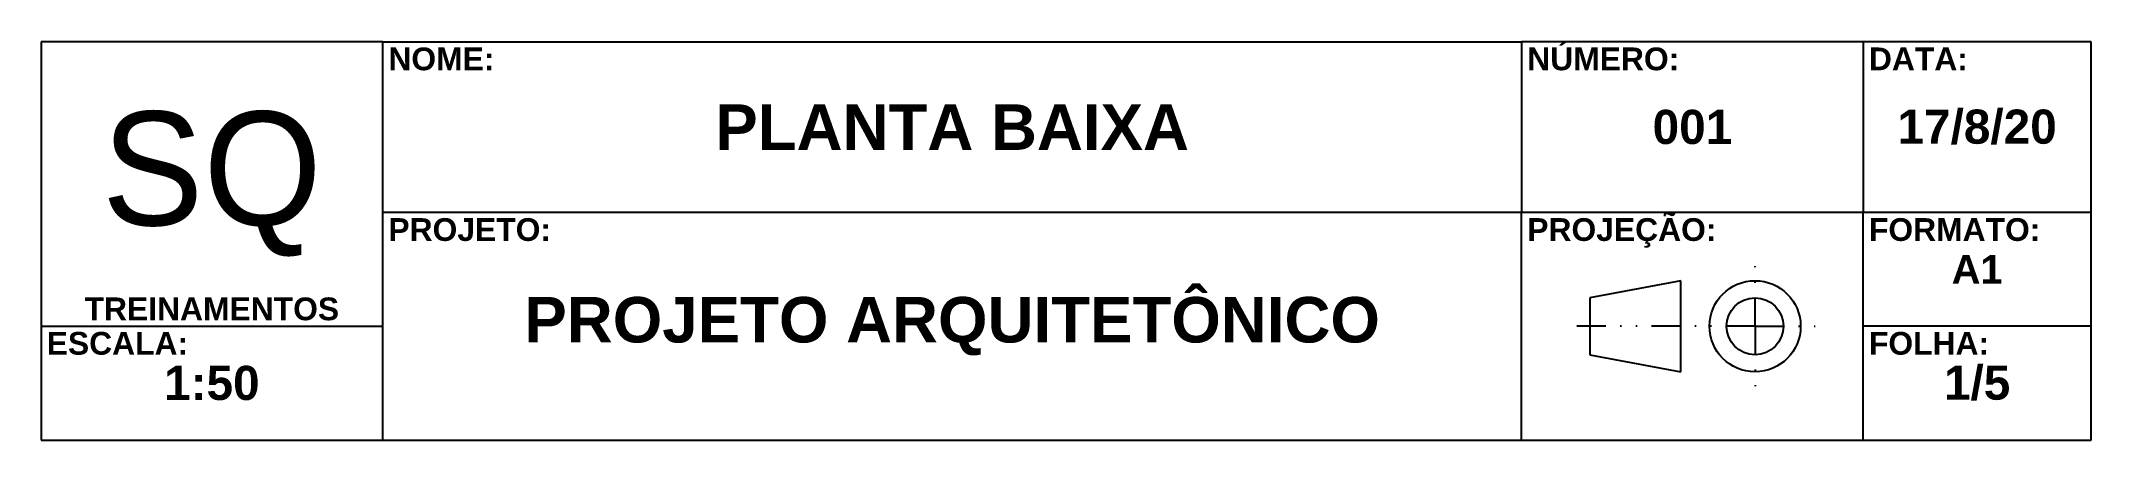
# Model space of a CAD drawing. Header units: millimetres. Extents: x 150 to 330, y 81 to 116.
import ezdxf

# ---------------------------------------------------------------- set-up
doc = ezdxf.new("R2010")
doc.units = ezdxf.units.MM
doc.linetypes.add('DIVISAX2', pattern=[63.5, 25.4, -12.7, 0, -12.7, 0, -12.7])
doc.layers.add('Textos', color=1, linetype='Continuous')
doc.styles.add('Legendas', font='arialbd.ttf')

msp = doc.modelspace()

# ---------------------------------------------------------------- linework, layer by layer
for p, q in [((149.53, 116.22), (149.53, 91.22)), ((179.53, 116.22), (149.53, 116.22)), ((179.53, 91.22), (179.53, 116.22)), ((179.53, 116.22), (279.53, 116.22)), ((309.53, 116.22), (279.53, 116.22)), ((279.53, 116.22), (279.53, 101.22)), ((329.53, 116.22), (309.53, 116.22)), ((309.53, 116.22), (309.53, 101.22)), ((329.53, 101.22), (329.53, 116.22)), ((279.53, 101.22), (179.53, 101.22)), ((279.53, 81.22), (279.53, 101.22)), ((309.53, 101.22), (279.53, 101.22)), ((309.53, 81.22), (309.53, 101.22)), ((329.53, 101.22), (309.53, 101.22)), ((329.53, 91.22), (329.53, 101.22)), ((149.53, 91.22), (179.53, 91.22)), ((149.53, 91.22), (149.53, 81.22)), ((179.53, 81.22), (179.53, 91.22)), ((329.53, 91.22), (309.53, 91.22)), ((329.53, 81.22), (329.53, 91.22)), ((149.53, 81.22), (179.53, 81.22)), ((179.53, 81.22), (279.53, 81.22)), ((279.53, 81.22), (309.53, 81.22)), ((309.53, 81.22), (329.53, 81.22))]:
    msp.add_line(p, q)
at = {"layer": 'Textos', "linetype": 'DIVISAX2', "ltscale": 0.1}
for q in [(300.03, 97.72), (283.53, 91.22), (300.03, 84.72), (306.53, 91.22)]:
    msp.add_line((300.03, 91.22), q, dxfattribs=at)
at = {"layer": 'Textos'}
for p, q in [((293.51, 95.22), (285.51, 93.72)), ((285.51, 93.72), (285.51, 88.72)), ((293.51, 87.22), (293.51, 95.22)), ((285.51, 88.72), (293.51, 87.22))]:
    msp.add_line(p, q, dxfattribs=at)
for radius in [4, 2.5]:
    msp.add_circle((300.03, 91.22), radius, dxfattribs=at)

# ---------------------------------------------------------------- texts
at = {"layer": 'Textos', "style": 'Legendas'}
for s, width, insert, char_height, attachment_point in [('NOME:', 100, (180.03, 115.72), 2, 1), ('NÚMERO:', 100, (280.03, 115.72), 2, 1), ('DATA:', 100, (310.03, 115.72), 2, 1), ('{\\fImprint MT Shadow|b0|i0|c0|p82;SQ}', 30, (164.53, 103.72), 10, 5), ('{\\C256;\\c0;PLANTA BAIXA}', 100, (229.53, 108.72), 4, 5), ('{\\C256;\\c0;001}', 30, (294.53, 108.72), 3, 5), ('{\\C256;\\c0;17/8/20}', 20, (319.53, 108.72), 3, 5), ('PROJEÇÃO:', 100, (280.03, 100.72), 2, 1), ('PROJETO:', 100, (180.03, 100.72), 2, 1), ('FORMATO:', 100, (310.03, 100.72), 2, 1), ('{\\C256;\\c0;A1}', 20, (319.53, 96.22), 2.5, 5), ('TREINAMENTOS', 30, (164.53, 91.72), 2, 8), ('{\\C256;\\c0;PROJETO ARQUITETÔNICO}', 100, (229.53, 91.22), 4, 5), ('ESCALA:', 100, (150.03, 90.72), 2, 1), ('FOLHA:', 100, (310.03, 90.72), 2, 1), ('{\\C256;\\c0;1:50}', 30, (164.53, 86.22), 3, 5), ('{\\C256;\\c0;1/5}', 20, (319.53, 86.22), 3, 5)]:
    msp.add_mtext_dynamic_manual_height_columns(s, width=width, gutter_width=12.5, heights=[0], dxfattribs=dict(at, insert=insert, char_height=char_height, attachment_point=attachment_point))

doc.saveas('drawing.dxf')
